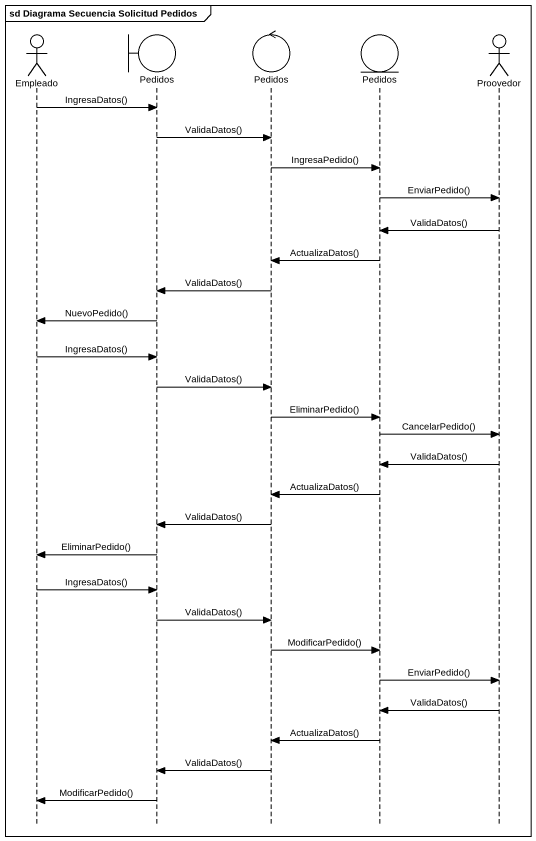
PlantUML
@startuml
mainframe sd Diagrama Secuencia Solicitud Pedidos
hide footbox
actor Empleado
boundary Pedidos
control "Pedidos" as Pedidos_2
entity "Pedidos" as Pedidos_3
actor Proovedor

Empleado -> Pedidos : IngresaDatos()
Pedidos -> Pedidos_2 : ValidaDatos()
Pedidos_2 -> Pedidos_3 : IngresaPedido()
Pedidos_3 -> Proovedor : EnviarPedido()
Proovedor -> Pedidos_3 : ValidaDatos()
Pedidos_3 -> Pedidos_2 : ActualizaDatos()
Pedidos_2 -> Pedidos : ValidaDatos()
Pedidos -> Empleado : NuevoPedido()
Empleado -> Pedidos : IngresaDatos()
Pedidos -> Pedidos_2 : ValidaDatos()
Pedidos_2 -> Pedidos_3 : EliminarPedido()
Pedidos_3 -> Proovedor : CancelarPedido()
Proovedor -> Pedidos_3 : ValidaDatos()
Pedidos_3 -> Pedidos_2 : ActualizaDatos()
Pedidos_2 -> Pedidos : ValidaDatos()
Pedidos -> Empleado : EliminarPedido()
Empleado -> Pedidos : IngresaDatos()
Pedidos -> Pedidos_2 : ValidaDatos()
Pedidos_2 -> Pedidos_3 : ModificarPedido()
Pedidos_3 -> Proovedor : EnviarPedido()
Proovedor -> Pedidos_3 : ValidaDatos()
Pedidos_3 -> Pedidos_2 : ActualizaDatos()
Pedidos_2 -> Pedidos : ValidaDatos()
Pedidos -> Empleado : ModificarPedido()
@enduml
